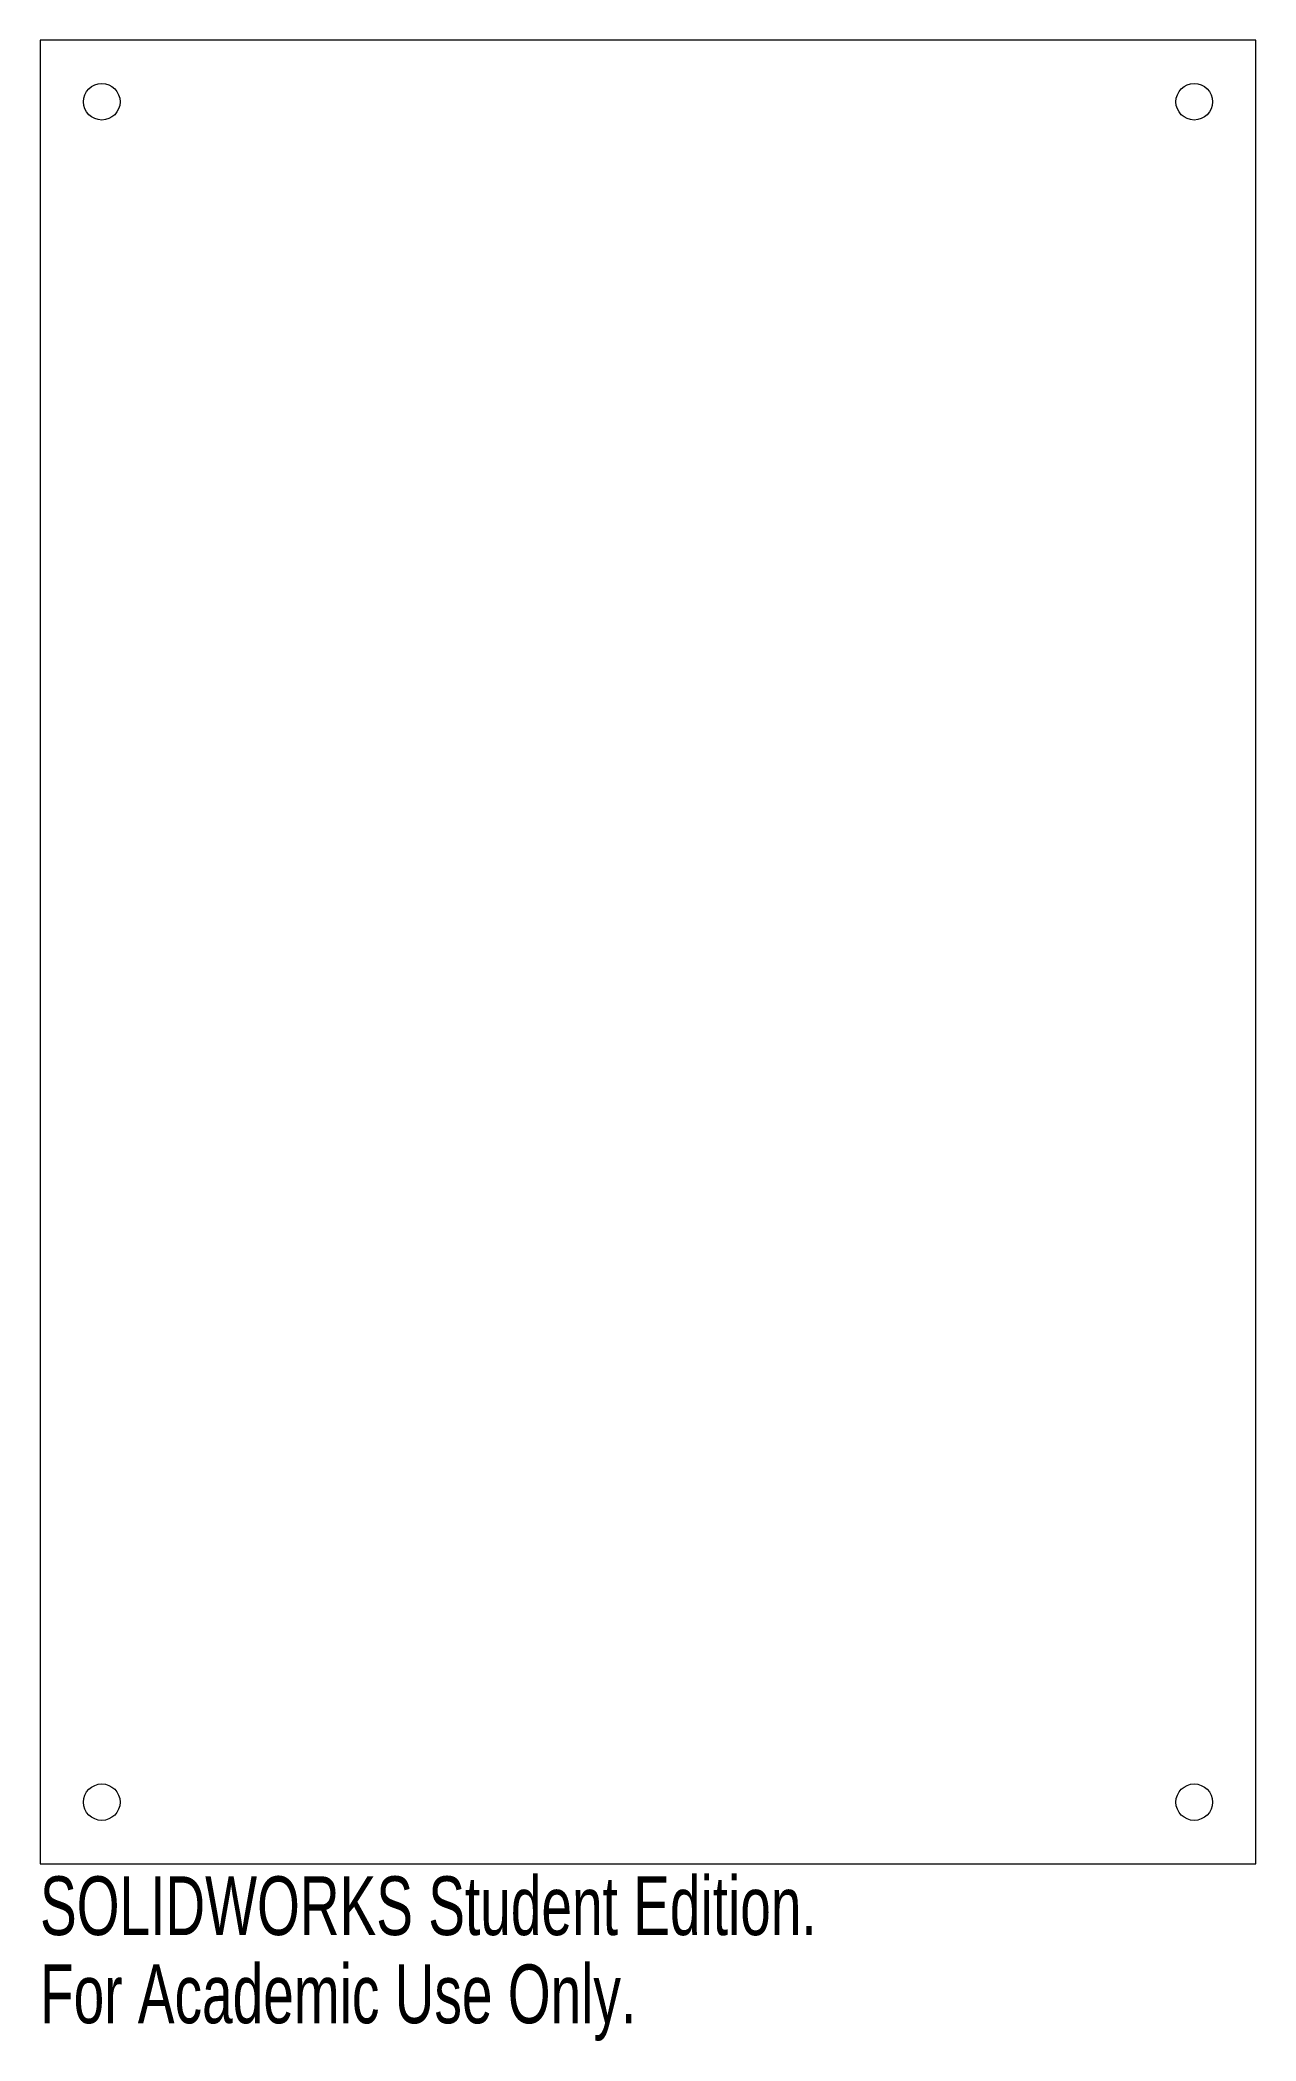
# Model space of a CAD drawing. Header units: inches. Extents: x -1.97 to 1.97, y -3.53 to 2.95.
import ezdxf

# ---------------------------------------------------------------- set-up
doc = ezdxf.new("R2010")
doc.units = ezdxf.units.IN
doc.header["$MEASUREMENT"] = 0
doc.styles.add('SLDTEXTSTYLE0', font='TXT', dxfattribs={"width": 0.7})

msp = doc.modelspace()

# ---------------------------------------------------------------- linework, layer by layer
at = {"color": 7, "linetype": 'Continuous', "lineweight": 15}
for p, q in [((-1.9685, 2.9528), (-1.9685, -2.9528)), ((1.9685, 2.9528), (-1.9685, 2.9528)), ((1.9685, -2.9528), (1.9685, 2.9528)), ((-1.9685, -2.9528), (1.9685, -2.9528))]:
    msp.add_line(p, q, dxfattribs=at)
for centre in [(-1.7685, 2.7528), (1.7685, 2.7528), (-1.7685, -2.7528), (1.7685, -2.7528)]:
    msp.add_circle(centre, 0.0591, dxfattribs=at)

# ---------------------------------------------------------------- texts
at = {"color": 7, "linetype": 'Continuous', "char_height": 0.1903, "attachment_point": 1, "style": 'SLDTEXTSTYLE0'}
for s, insert in [('SOLIDWORKS Student Edition.', (-1.9685, -2.9929)), ('For Academic Use Only.', (-1.9685, -3.2783))]:
    msp.add_mtext(s, dxfattribs=dict(at, insert=insert))

doc.saveas('drawing.dxf')
